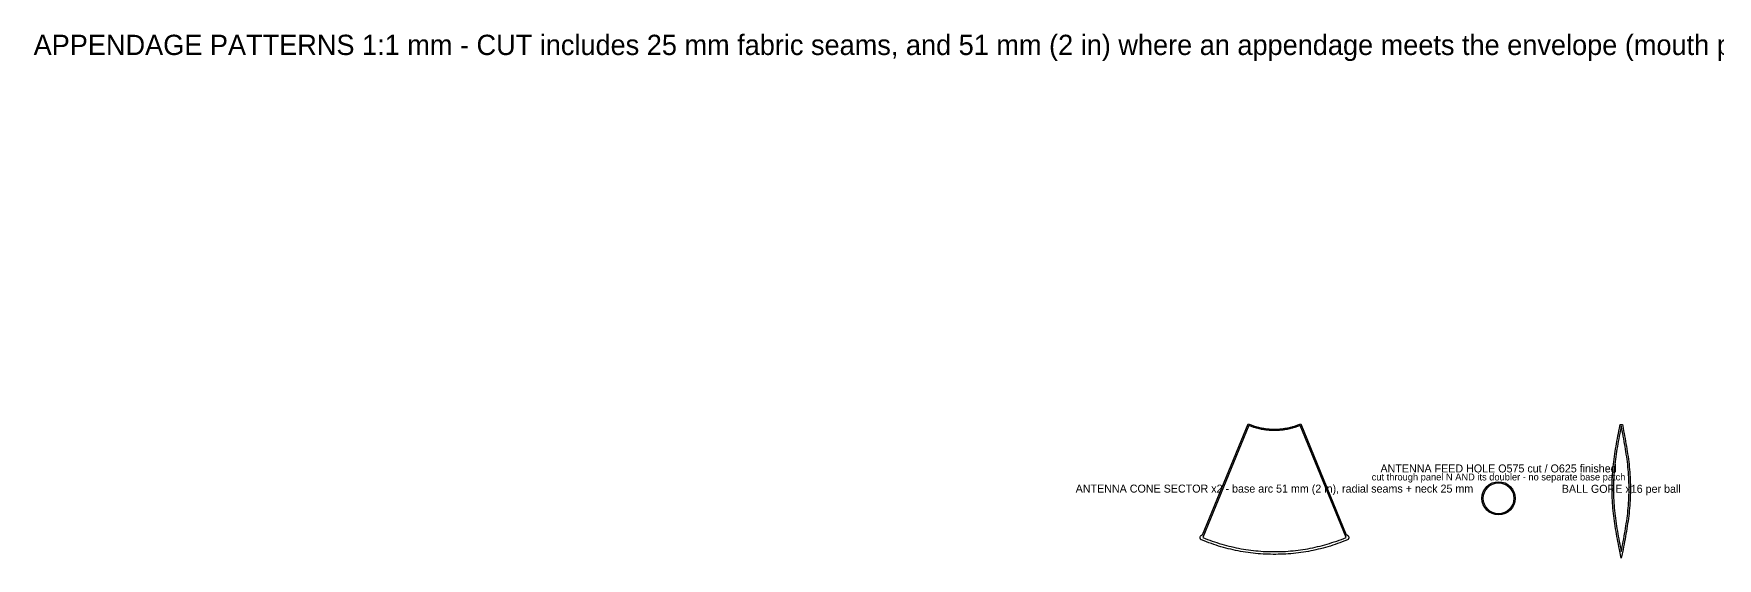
# Model space of a CAD drawing. Header units: millimetres. Extents: x -23256 to 49239, y -6625 to 7087.
# Drawn here: x -23256 to 8301, y -6625 to 3210 of the extents above; entities that cross this region are included whole.
import ezdxf
from ezdxf.enums import TextEntityAlignment as Align

# ---------------------------------------------------------------- set-up
doc = ezdxf.new("R2010")
doc.units = ezdxf.units.MM
for name, color, linetype in [('CUT', 7, 'Continuous'), ('FEATURE', 1, 'Continuous'), ('SEW', 8, 'Continuous'), ('TEXT', 7, 'Continuous')]:
    doc.layers.add(name, color=color, linetype=linetype)

msp = doc.modelspace()

# ---------------------------------------------------------------- linework, layer by layer
at = {"layer": 'CUT'}
for points in [[(-1381, -6203), (-1378, -6199), (-1374, -6196), (-1370, -6193), (-1366, -6190), (-1361, -6188), (-1356, -6186), (-1352, -6185), (-1347, -6184), (-492, -4103), (-454, -4119), (-439, -4124), (-424, -4130), (-408, -4136), (-393, -4141), (-377, -4146), (-362, -4151), (-346, -4156), (-330, -4160), (-315, -4164), (-299, -4168), (-283, -4172), (-267, -4176), (-251, -4179), (-235, -4182), (-219, -4185), (-203, -4188), (-187, -4191), (-171, -4193), (-155, -4195), (-138, -4197), (-122, -4199), (-106, -4200), (-90, -4202), (-73, -4203), (-57, -4204), (-41, -4204), (-24, -4205), (-8, -4205), (8, -4205), (24, -4205), (41, -4204), (57, -4204), (73, -4203), (90, -4202), (106, -4200), (122, -4199), (138, -4197), (155, -4195), (171, -4193), (187, -4191), (203, -4188), (219, -4185), (235, -4182), (251, -4179), (267, -4176), (283, -4172), (299, -4168), (315, -4164), (330, -4160), (346, -4156), (362, -4151), (377, -4146), (393, -4141), (408, -4136), (424, -4130), (439, -4124), (454, -4119), (492, -4103), (1347, -6184), (1352, -6185), (1356, -6186), (1361, -6188), (1366, -6190), (1370, -6193), (1374, -6196), (1378, -6199), (1381, -6203), (1384, -6207), (1392, -6225), (1392, -6226), (1393, -6231), (1393, -6236), (1392, -6241), (1392, -6246), (1390, -6251), (1389, -6256), (1386, -6260), (1384, -6265), (1381, -6269), (1377, -6272), (1373, -6276), (1369, -6279), (1316, -6300), (1272, -6317), (1228, -6334), (1183, -6350), (1139, -6365), (1094, -6380), (1049, -6394), (1003, -6407), (958, -6420), (912, -6433), (866, -6444), (820, -6456), (774, -6466), (728, -6476), (682, -6485), (635, -6494), (589, -6502), (542, -6510), (495, -6516), (448, -6523), (401, -6528), (354, -6533), (307, -6538), (260, -6541), (213, -6544), (165, -6547), (118, -6549), (71, -6550), (24, -6551), (-24, -6551), (-71, -6550), (-118, -6549), (-165, -6547), (-213, -6544), (-260, -6541), (-307, -6538), (-354, -6533), (-401, -6528), (-448, -6523), (-495, -6516), (-542, -6510), (-589, -6502), (-635, -6494), (-682, -6485), (-728, -6476), (-774, -6466), (-820, -6456), (-866, -6444), (-912, -6433), (-958, -6420), (-1003, -6407), (-1049, -6394), (-1094, -6380), (-1139, -6365), (-1183, -6350), (-1228, -6334), (-1272, -6317), (-1316, -6300), (-1369, -6279), (-1373, -6276), (-1377, -6272), (-1381, -6269), (-1384, -6265), (-1386, -6260), (-1389, -6256), (-1390, -6251), (-1392, -6246), (-1392, -6241), (-1393, -6236), (-1393, -6231), (-1392, -6226), (-1392, -6225), (-1384, -6207), (-1381, -6203)], [(6499, -6625), (6466, -6457), (6457, -6409), (6447, -6360), (6438, -6312), (6429, -6264), (6420, -6216), (6411, -6168), (6403, -6120), (6395, -6071), (6387, -6023), (6380, -5975), (6373, -5926), (6366, -5878), (6360, -5830), (6354, -5782), (6349, -5733), (6345, -5685), (6340, -5636), (6337, -5588), (6334, -5540), (6331, -5491), (6330, -5443), (6328, -5395), (6328, -5346), (6328, -5298), (6328, -5249), (6330, -5201), (6331, -5153), (6334, -5104), (6337, -5056), (6340, -5007), (6345, -4959), (6349, -4911), (6354, -4862), (6360, -4814), (6366, -4766), (6373, -4717), (6380, -4669), (6387, -4621), (6395, -4573), (6403, -4524), (6411, -4476), (6420, -4428), (6429, -4380), (6438, -4331), (6447, -4283), (6457, -4235), (6466, -4187), (6479, -4119), (6521, -4119), (6534, -4187), (6543, -4235), (6553, -4283), (6562, -4331), (6571, -4380), (6580, -4428), (6589, -4476), (6597, -4524), (6605, -4573), (6613, -4621), (6620, -4669), (6627, -4717), (6634, -4766), (6640, -4814), (6646, -4862), (6651, -4911), (6655, -4959), (6660, -5007), (6663, -5056), (6666, -5104), (6669, -5153), (6670, -5201), (6672, -5249), (6672, -5298), (6672, -5346), (6672, -5395), (6670, -5443), (6669, -5491), (6666, -5540), (6663, -5588), (6660, -5636), (6655, -5685), (6651, -5733), (6646, -5782), (6640, -5830), (6634, -5878), (6627, -5926), (6620, -5975), (6613, -6023), (6605, -6071), (6597, -6120), (6589, -6168), (6580, -6216), (6571, -6264), (6562, -6312), (6553, -6360), (6543, -6409), (6534, -6457), (6501, -6625), (6499, -6625)]]:
    msp.add_lwpolyline(points, close=True, dxfattribs=at)
at = {"layer": 'FEATURE'}
for radius in [312, 288]:
    msp.add_circle((4200, -5500), radius, dxfattribs=at)
at = {"layer": 'SEW'}
for points in [[(-1341, -6235), (-1298, -6253), (-1254, -6270), (-1210, -6286), (-1167, -6302), (-1122, -6317), (-1078, -6331), (-1034, -6345), (-989, -6359), (-944, -6371), (-899, -6384), (-854, -6395), (-809, -6406), (-763, -6416), (-718, -6426), (-672, -6435), (-626, -6444), (-580, -6452), (-534, -6459), (-488, -6466), (-442, -6472), (-395, -6478), (-349, -6483), (-303, -6487), (-256, -6491), (-210, -6494), (-163, -6496), (-117, -6498), (-70, -6499), (-23, -6500), (23, -6500), (70, -6499), (117, -6498), (163, -6496), (210, -6494), (256, -6491), (303, -6487), (349, -6483), (395, -6478), (442, -6472), (488, -6466), (534, -6459), (580, -6452), (626, -6444), (672, -6435), (718, -6426), (763, -6416), (809, -6406), (854, -6395), (899, -6384), (944, -6371), (989, -6359), (1034, -6345), (1078, -6331), (1122, -6317), (1167, -6302), (1210, -6286), (1254, -6270), (1298, -6253), (1341, -6235), (479, -4136), (463, -4142), (448, -4148), (432, -4154), (416, -4159), (401, -4165), (385, -4170), (369, -4175), (353, -4180), (337, -4184), (321, -4188), (305, -4193), (289, -4196), (272, -4200), (256, -4204), (240, -4207), (223, -4210), (207, -4213), (191, -4215), (174, -4218), (158, -4220), (141, -4222), (125, -4224), (108, -4225), (91, -4227), (75, -4228), (58, -4229), (42, -4229), (25, -4230), (8, -4230), (-8, -4230), (-25, -4230), (-42, -4229), (-58, -4229), (-75, -4228), (-91, -4227), (-108, -4225), (-125, -4224), (-141, -4222), (-158, -4220), (-174, -4218), (-191, -4215), (-207, -4213), (-223, -4210), (-240, -4207), (-256, -4204), (-272, -4200), (-289, -4196), (-305, -4193), (-321, -4188), (-337, -4184), (-353, -4180), (-369, -4175), (-385, -4170), (-401, -4165), (-416, -4159), (-432, -4154), (-448, -4148), (-463, -4142), (-479, -4136)], [(6500, -6500), (6509, -6452), (6519, -6404), (6528, -6356), (6537, -6308), (6546, -6260), (6555, -6211), (6564, -6163), (6572, -6115), (6580, -6067), (6588, -6019), (6595, -5971), (6602, -5923), (6609, -5875), (6615, -5827), (6621, -5779), (6626, -5731), (6631, -5683), (6635, -5634), (6638, -5586), (6641, -5538), (6644, -5490), (6645, -5442), (6647, -5394), (6647, -5346), (6647, -5298), (6647, -5250), (6645, -5202), (6644, -5154), (6641, -5106), (6638, -5057), (6635, -5009), (6631, -4961), (6626, -4913), (6621, -4865), (6615, -4817), (6609, -4769), (6602, -4721), (6595, -4673), (6588, -4625), (6580, -4577), (6572, -4528), (6564, -4480), (6555, -4432), (6546, -4384), (6537, -4336), (6528, -4288), (6519, -4240), (6509, -4192), (6500, -4144), (6500, -4144), (6491, -4192), (6481, -4240), (6472, -4288), (6463, -4336), (6454, -4384), (6445, -4432), (6436, -4480), (6428, -4528), (6420, -4577), (6412, -4625), (6405, -4673), (6398, -4721), (6391, -4769), (6385, -4817), (6379, -4865), (6374, -4913), (6369, -4961), (6365, -5009), (6362, -5057), (6359, -5106), (6356, -5154), (6355, -5202), (6353, -5250), (6353, -5298), (6353, -5346), (6353, -5394), (6355, -5442), (6356, -5490), (6359, -5538), (6362, -5586), (6365, -5634), (6369, -5683), (6374, -5731), (6379, -5779), (6385, -5827), (6391, -5875), (6398, -5923), (6405, -5971), (6412, -6019), (6420, -6067), (6428, -6115), (6436, -6163), (6445, -6211), (6454, -6260), (6463, -6308), (6472, -6356), (6481, -6404), (6491, -6452), (6500, -6500)]]:
    msp.add_lwpolyline(points, close=True, dxfattribs=at)

# ---------------------------------------------------------------- texts
at = {"layer": 'TEXT'}
for s, height, p in [('APPENDAGE PATTERNS 1:1 mm - CUT includes 25 mm fabric seams, and 51 mm (2 in) where an appendage meets the envelope (mouth pieces exact) - PIECING layer = outer-skin strips for a 60 in bolt / 12 ft table - the eye footprint is a MARKING outline, not a cut piece - parachute/scoop/vents from the master patterns', 380, (13000, 3000)), ('cut through panel N AND its doubler - no separate base patch', 130, (4200, -5100)), ('ANTENNA FEED HOLE O575 cut / O625 finished', 150, (4200, -4940)), ('ANTENNA CONE SECTOR x2 - base arc 51 mm (2 in), radial seams + neck 25 mm', 150, (0, -5318)), ('BALL GORE x16 per ball', 150, (6500, -5322))]:
    msp.add_text(s, height=height, dxfattribs=at).set_placement(p, align=Align.MIDDLE_CENTER)

doc.saveas('drawing.dxf')
